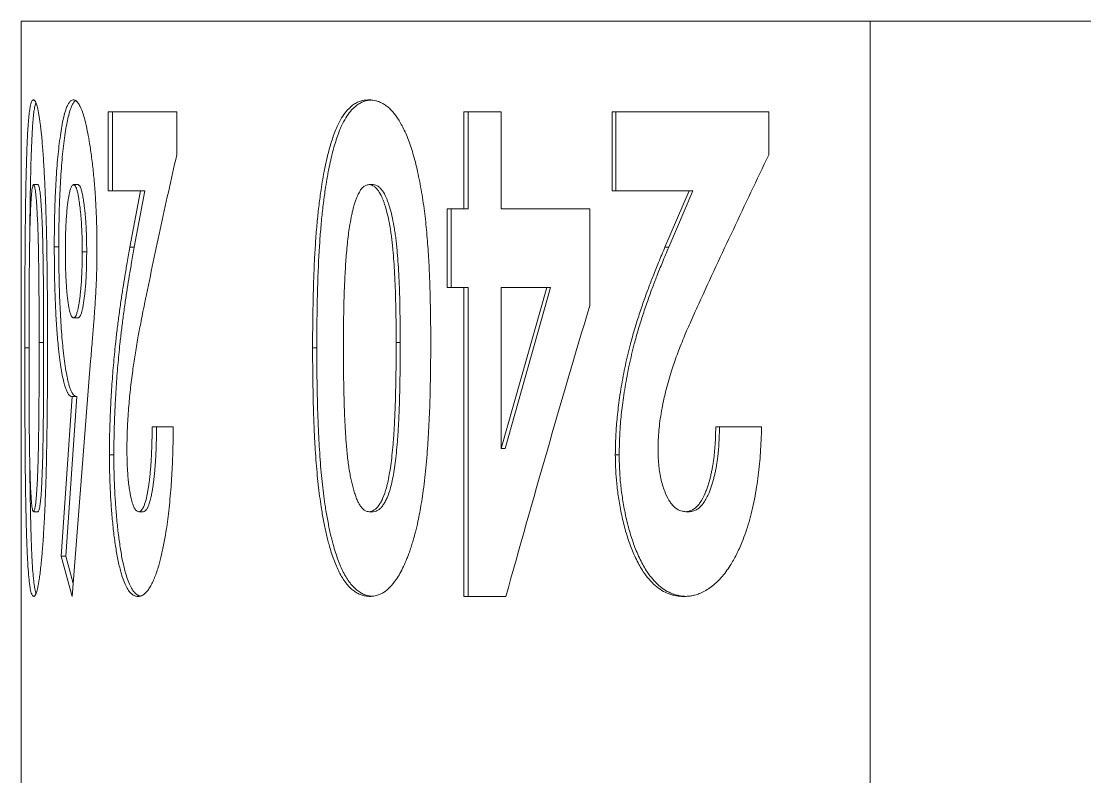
# Model space of a CAD drawing. Header units: inches. Extents: x 0.1 to 10.9, y 0 to 8.5.
# Drawn here: x 0.9872 to 1.2216, y 2.9651 to 3.1317 of the extents above; entities that cross this region are included whole.
import ezdxf

# ---------------------------------------------------------------- set-up
doc = ezdxf.new("R2010")
doc.units = ezdxf.units.IN
doc.header["$MEASUREMENT"] = 0

msp = doc.modelspace()

# ---------------------------------------------------------------- linework, layer by layer
at = {"color": 7, "linetype": 'Continuous', "lineweight": 18}
for p, q in [((0.98723, 3.13171), (0.98723, 2.96171)), ((0.98723, 3.13171), (1.17433, 3.13171)), ((1.17433, 3.13171), (1.17433, 2.89171)), ((1.17433, 3.13171), (1.22686, 3.13171)), ((1.00637, 3.11171), (1.02149, 3.11171)), ((1.00637, 3.09435), (1.00637, 3.11171)), ((1.00734, 3.09435), (1.00734, 3.11171)), ((1.02149, 3.11171), (1.02149, 3.10223)), ((1.0848, 3.11171), (1.09303, 3.11171)), ((1.0848, 3.09034), (1.0848, 3.11171)), ((1.08569, 3.09034), (1.08569, 3.11171)), ((1.09303, 3.11171), (1.09303, 3.09034)), ((1.11744, 3.11171), (1.15197, 3.11171)), ((1.11744, 3.09435), (1.11744, 3.11171)), ((1.11829, 3.09435), (1.11829, 3.11171)), ((1.15197, 3.11171), (1.15197, 3.10223)), ((0.99092, 3.09568), (0.98992, 3.09568)), ((0.99974, 3.09568), (0.99875, 3.09568)), ((1.00637, 3.09435), (1.01347, 3.09435)), ((1.01116, 3.08189), (1.01347, 3.09435)), ((1.01213, 3.08189), (1.01444, 3.09435)), ((1.01347, 3.09435), (1.01444, 3.09435)), ((1.06479, 3.09568), (1.06388, 3.09568)), ((1.11744, 3.09435), (1.13443, 3.09435)), ((1.12909, 3.08189), (1.13443, 3.09435)), ((1.12992, 3.08189), (1.13526, 3.09435)), ((1.13443, 3.09435), (1.13526, 3.09435)), ((1.08111, 3.09034), (1.0848, 3.09034)), ((1.08111, 3.07298), (1.08111, 3.09034)), ((1.082, 3.07298), (1.082, 3.09034)), ((1.0848, 3.09034), (1.08569, 3.09034)), ((1.09303, 3.09034), (1.11251, 3.09034)), ((1.11251, 3.09034), (1.11251, 3.06904)), ((0.9945, 3.08195), (0.99549, 3.08195)), ((1.00165, 3.08089), (1.00066, 3.08089)), ((1.01116, 3.08189), (1.01213, 3.08189)), ((1.12909, 3.08189), (1.12992, 3.08189)), ((1.08111, 3.07298), (1.0848, 3.07298)), ((1.0848, 3.00487), (1.0848, 3.07298)), ((1.0848, 3.07298), (1.08569, 3.07298)), ((1.08569, 3.00487), (1.08569, 3.07298)), ((1.09303, 3.03753), (1.10303, 3.07298)), ((1.09303, 3.07298), (1.10303, 3.07298)), ((1.09303, 3.07298), (1.09303, 3.03753)), ((1.09391, 3.03753), (1.1039, 3.07298)), ((1.10303, 3.07298), (1.1039, 3.07298)), ((0.99975, 3.0663), (0.99876, 3.0663)), ((0.98801, 3.05967), (0.98901, 3.05967)), ((0.99216, 3.06086), (0.99117, 3.06086)), ((1.05143, 3.05967), (1.05235, 3.05967)), ((1.07076, 3.06086), (1.06985, 3.06086)), ((1.00251, 3.05687), (0.99842, 3.00487)), ((0.99605, 3.01374), (0.99846, 3.04894)), ((0.99704, 3.01374), (0.99945, 3.04894)), ((0.99846, 3.04894), (0.99945, 3.04894)), ((1.01608, 3.04226), (1.02074, 3.04226)), ((1.14031, 3.04226), (1.15039, 3.04226)), ((1.00665, 3.03611), (1.00763, 3.03611)), ((1.09303, 3.03753), (1.09391, 3.03753)), ((1.11815, 3.03611), (1.119, 3.03611)), ((0.99092, 3.02357), (0.98992, 3.02357)), ((1.01314, 3.02357), (1.01411, 3.02357)), ((1.06479, 3.02357), (1.06388, 3.02357)), ((1.13368, 3.02357), (1.13451, 3.02357)), ((0.99842, 3.00487), (0.99605, 3.01374)), ((0.99605, 3.01374), (0.99704, 3.01374)), ((0.99864, 3.00772), (0.99704, 3.01374)), ((1.0848, 3.00487), (1.09403, 3.00487))]:
    msp.add_line(p, q, dxfattribs=at)
for points, knots in [([(0.98801, 3.05967), (0.98801, 3.06076), (0.98801, 3.0629), (0.98801, 3.06602), (0.98802, 3.06896), (0.98803, 3.07173), (0.98803, 3.07431), (0.98804, 3.07695), (0.98806, 3.07942), (0.98807, 3.08177), (0.98809, 3.08379), (0.98811, 3.08575), (0.98813, 3.08764), (0.98815, 3.08946), (0.98817, 3.09122), (0.9882, 3.09292), (0.98825, 3.09557), (0.98832, 3.09902), (0.98843, 3.1024), (0.98852, 3.10478), (0.98859, 3.10638), (0.98867, 3.10782), (0.98878, 3.10933), (0.98891, 3.11084), (0.98908, 3.11221), (0.98925, 3.11314), (0.98942, 3.11375), (0.98957, 3.11412), (0.98974, 3.11432), (0.98985, 3.11436), (0.98992, 3.11438)], [0, 0, 0, 0, 0.0465376, 0.0905739, 0.1321174, 0.1711781, 0.2077683, 0.2419027, 0.2835228, 0.3133251, 0.3423054, 0.3704816, 0.3978736, 0.4245026, 0.4503922, 0.4755676, 0.5000565, 0.570396, 0.6348318, 0.6651326, 0.6943251, 0.7225641, 0.7500206, 0.7913594, 0.8327802, 0.8749891, 0.9062768, 0.937498, 0.9646159, 1, 1, 1, 1]), ([(0.98909, 3.08338), (0.98909, 3.08352), (0.98909, 3.08432), (0.98911, 3.08575), (0.98913, 3.08764), (0.98915, 3.08946), (0.98917, 3.09122), (0.9892, 3.09292), (0.98925, 3.09558), (0.98932, 3.09902), (0.98942, 3.1024), (0.98952, 3.10478), (0.98959, 3.10638), (0.98967, 3.10782), (0.98977, 3.10933), (0.9899, 3.11083), (0.99007, 3.11221), (0.99025, 3.11312), (0.99037, 3.11362), (0.99043, 3.11376), (0.99044, 3.11378)], [0, 0, 0, 0, 0.010656, 0.059702, 0.107378, 0.153723, 0.198776, 0.242582, 0.285189, 0.407623, 0.519757, 0.572477, 0.62326, 0.672377, 0.720125, 0.792055, 0.864087, 0.937452, 0.991901, 1, 1, 1, 1]), ([(0.98992, 3.11438), (0.98997, 3.11436), (0.99007, 3.11433), (0.99022, 3.11421), (0.99035, 3.11399), (0.9905, 3.11366), (0.99065, 3.11323), (0.9908, 3.11269), (0.99095, 3.11203), (0.99109, 3.11124), (0.99124, 3.11032), (0.99144, 3.10888), (0.9917, 3.10667), (0.99193, 3.10399), (0.9921, 3.10158), (0.99222, 3.09959), (0.99234, 3.09745), (0.99249, 3.09441), (0.99264, 3.09052), (0.99278, 3.08572), (0.99287, 3.08092), (0.99294, 3.07618), (0.99298, 3.07134), (0.99301, 3.06619), (0.99301, 3.06256), (0.99301, 3.06065)], [0, 0, 0, 0, 0.028897, 0.052591, 0.074811, 0.099698, 0.125015, 0.149375, 0.173921, 0.198789, 0.224112, 0.250014, 0.306592, 0.366303, 0.397755, 0.430442, 0.464484, 0.499988, 0.571905, 0.640997, 0.71119, 0.779587, 0.844888, 0.918338, 1, 1, 1, 1]), ([(0.9945, 3.08195), (0.9945, 3.08271), (0.99451, 3.08414), (0.99453, 3.08613), (0.99456, 3.08806), (0.9946, 3.08996), (0.99466, 3.09191), (0.99475, 3.09412), (0.99488, 3.09658), (0.99506, 3.09926), (0.99528, 3.10181), (0.99554, 3.10424), (0.99583, 3.10651), (0.99615, 3.10856), (0.9965, 3.1103), (0.9968, 3.11147), (0.99704, 3.11222), (0.99721, 3.11268), (0.99738, 3.11309), (0.99756, 3.11344), (0.99782, 3.11387), (0.9982, 3.11424), (0.99852, 3.11433), (0.9987, 3.11438)], [0, 0, 0, 0, 0.047386, 0.089027, 0.125001, 0.168281, 0.209908, 0.250023, 0.312445, 0.374564, 0.436923, 0.50006, 0.565759, 0.628895, 0.690089, 0.750025, 0.77473, 0.799529, 0.82448, 0.84964, 0.875066, 0.931052, 1, 1, 1, 1]), ([(0.99549, 3.08195), (0.99549, 3.08271), (0.9955, 3.08414), (0.99552, 3.08613), (0.99555, 3.08806), (0.99559, 3.08996), (0.99565, 3.09191), (0.99574, 3.09412), (0.99587, 3.09658), (0.99605, 3.09926), (0.99627, 3.10181), (0.99653, 3.10424), (0.99682, 3.10651), (0.99714, 3.10856), (0.99749, 3.1103), (0.99779, 3.11147), (0.99803, 3.11222), (0.9982, 3.11268), (0.99837, 3.11309), (0.99855, 3.11344), (0.99881, 3.11386), (0.99904, 3.11413), (0.99922, 3.11419), (0.99925, 3.1142)], [0, 0, 0, 0, 0.050311, 0.094503, 0.132659, 0.178623, 0.222797, 0.265332, 0.331588, 0.397504, 0.463656, 0.530613, 0.600319, 0.667286, 0.732174, 0.795707, 0.821919, 0.84822, 0.874672, 0.901336, 0.928273, 0.987636, 1, 1, 1, 1]), ([(0.9987, 3.11438), (0.9988, 3.11436), (0.99897, 3.11433), (0.99922, 3.11424), (0.99946, 3.11405), (0.99979, 3.11365), (1.00021, 3.11297), (1.0007, 3.11182), (1.00115, 3.11036), (1.00158, 3.1086), (1.002, 3.10651), (1.00243, 3.10392), (1.00285, 3.10087), (1.00323, 3.09736), (1.00351, 3.09398), (1.0037, 3.09079), (1.00382, 3.08793), (1.00389, 3.08492), (1.0039, 3.08291), (1.00391, 3.08181)], [0, 0, 0, 0, 0.03689, 0.065021, 0.093156, 0.124143, 0.189127, 0.250015, 0.309084, 0.36996, 0.43339, 0.500036, 0.585071, 0.668019, 0.750005, 0.812016, 0.875014, 0.931606, 1, 1, 1, 1]), ([(1.05143, 3.05967), (1.05143, 3.06076), (1.05144, 3.0629), (1.05147, 3.06602), (1.05152, 3.06896), (1.05158, 3.07173), (1.05165, 3.07431), (1.05175, 3.07695), (1.05186, 3.07942), (1.052, 3.08177), (1.05214, 3.08379), (1.05229, 3.08575), (1.05246, 3.08764), (1.05264, 3.08946), (1.05284, 3.09122), (1.05306, 3.09292), (1.05344, 3.09557), (1.05403, 3.09902), (1.05479, 3.1024), (1.05546, 3.10478), (1.05598, 3.10638), (1.05653, 3.10782), (1.05722, 3.10933), (1.05806, 3.11084), (1.05912, 3.11221), (1.06015, 3.11314), (1.06112, 3.11375), (1.06198, 3.11412), (1.06288, 3.11432), (1.0635, 3.11436), (1.06384, 3.11438)], [0, 0, 0, 0, 0.0465376, 0.0905739, 0.1321174, 0.1711781, 0.2077683, 0.2419027, 0.2835228, 0.3133251, 0.3423054, 0.3704816, 0.3978736, 0.4245026, 0.4503922, 0.4755676, 0.5000565, 0.570396, 0.6348318, 0.6651326, 0.6943251, 0.7225641, 0.7500206, 0.7913594, 0.8327802, 0.8749891, 0.9062768, 0.937498, 0.9646159, 1, 1, 1, 1]), ([(1.05235, 3.05967), (1.05236, 3.06076), (1.05237, 3.0629), (1.0524, 3.06602), (1.05244, 3.06896), (1.0525, 3.07173), (1.05257, 3.07431), (1.05267, 3.07695), (1.05279, 3.07943), (1.05292, 3.08177), (1.05306, 3.08379), (1.05321, 3.08575), (1.05338, 3.08764), (1.05357, 3.08946), (1.05377, 3.09122), (1.05398, 3.09292), (1.05436, 3.09558), (1.05495, 3.09902), (1.05571, 3.1024), (1.05638, 3.10478), (1.0569, 3.10638), (1.05745, 3.10782), (1.05813, 3.10933), (1.05898, 3.11084), (1.06003, 3.11221), (1.06106, 3.11314), (1.06204, 3.11375), (1.06289, 3.11412), (1.06365, 3.11429), (1.06412, 3.11432), (1.06432, 3.11434)], [0, 0, 0, 0, 0.047254, 0.091965, 0.134141, 0.173792, 0.210932, 0.245574, 0.287831, 0.318091, 0.347513, 0.376118, 0.403923, 0.430952, 0.457228, 0.482776, 0.507625, 0.57903, 0.644428, 0.675175, 0.704793, 0.733439, 0.761286, 0.803236, 0.845247, 0.888034, 0.91979, 0.95142, 0.978933, 1, 1, 1, 1]), ([(1.06384, 3.11438), (1.06412, 3.11436), (1.06463, 3.11433), (1.06536, 3.11421), (1.06605, 3.11399), (1.06676, 3.11366), (1.06747, 3.11323), (1.06818, 3.11269), (1.06886, 3.11203), (1.06953, 3.11124), (1.07018, 3.11032), (1.07108, 3.10888), (1.07217, 3.10667), (1.07313, 3.10399), (1.07384, 3.10158), (1.07435, 3.09959), (1.07482, 3.09745), (1.07541, 3.09441), (1.07603, 3.09052), (1.07657, 3.08572), (1.07693, 3.08092), (1.07719, 3.07618), (1.07735, 3.07134), (1.07745, 3.06619), (1.07747, 3.06256), (1.07748, 3.06065)], [0, 0, 0, 0, 0.028897, 0.052591, 0.074811, 0.099698, 0.125015, 0.149375, 0.173921, 0.198789, 0.224112, 0.250014, 0.306592, 0.366303, 0.397755, 0.430442, 0.464484, 0.499988, 0.571905, 0.640997, 0.71119, 0.779587, 0.844888, 0.918338, 1, 1, 1, 1]), ([(0.98992, 3.09568), (0.98988, 3.09565), (0.9898, 3.09558), (0.98968, 3.0952), (0.98957, 3.09452), (0.98949, 3.09371), (0.98942, 3.09288), (0.98937, 3.09211), (0.98933, 3.09131), (0.98929, 3.09047), (0.98925, 3.08956), (0.98923, 3.08889), (0.98922, 3.08852)], [0, 0, 0, 0, 0.135658, 0.249725, 0.37002, 0.499666, 0.579699, 0.66288, 0.749831, 0.81862, 0.901953, 1, 1, 1, 1]), ([(0.99117, 3.06086), (0.99117, 3.06199), (0.99116, 3.06416), (0.99116, 3.06725), (0.99114, 3.07016), (0.99112, 3.07304), (0.9911, 3.07593), (0.99106, 3.07871), (0.99102, 3.08096), (0.99098, 3.08273), (0.99095, 3.08407), (0.99091, 3.08534), (0.99085, 3.08694), (0.99077, 3.08879), (0.99068, 3.09042), (0.9906, 3.09154), (0.99055, 3.09223), (0.99046, 3.09323), (0.99036, 3.09418), (0.99023, 3.09493), (0.99014, 3.09534), (0.99003, 3.09559), (0.98996, 3.09565), (0.98992, 3.09568)], [0, 0, 0, 0, 0.082825, 0.157982, 0.225492, 0.29505, 0.368488, 0.436824, 0.500172, 0.535094, 0.568819, 0.60141, 0.63294, 0.693116, 0.750092, 0.773076, 0.795086, 0.816203, 0.875059, 0.90604, 0.935711, 0.965464, 1, 1, 1, 1]), ([(0.99216, 3.06086), (0.99216, 3.06199), (0.99216, 3.06416), (0.99215, 3.06725), (0.99214, 3.07016), (0.99212, 3.07304), (0.99209, 3.07593), (0.99205, 3.07871), (0.99201, 3.08096), (0.99198, 3.08273), (0.99194, 3.08407), (0.9919, 3.08534), (0.99185, 3.08694), (0.99177, 3.08879), (0.99167, 3.09042), (0.9916, 3.09154), (0.99155, 3.09223), (0.99146, 3.09323), (0.99135, 3.09418), (0.99123, 3.09493), (0.99113, 3.09534), (0.99103, 3.09559), (0.99096, 3.09565), (0.99092, 3.09568)], [0, 0, 0, 0, 0.082846, 0.158023, 0.225551, 0.295126, 0.368583, 0.436935, 0.500297, 0.535226, 0.568957, 0.601553, 0.633087, 0.693265, 0.750237, 0.773218, 0.795222, 0.816332, 0.87516, 0.906121, 0.935768, 0.965495, 1, 1, 1, 1]), ([(0.99875, 3.09568), (0.99867, 3.09564), (0.99853, 3.09557), (0.99834, 3.09538), (0.9982, 3.09509), (0.99807, 3.09475), (0.99793, 3.09427), (0.99779, 3.09364), (0.99758, 3.0925), (0.99739, 3.09105), (0.99723, 3.08931), (0.99712, 3.08773), (0.99704, 3.08628), (0.997, 3.08495), (0.99697, 3.08374), (0.99695, 3.08237), (0.99694, 3.0814), (0.99694, 3.08089)], [0, 0, 0, 0, 0.0727, 0.125012, 0.165621, 0.207184, 0.25008, 0.30903, 0.369899, 0.500034, 0.580504, 0.663469, 0.750041, 0.801258, 0.859846, 0.926039, 1, 1, 1, 1]), ([(1.00066, 3.08089), (1.00065, 3.08185), (1.00064, 3.08356), (1.00057, 3.08567), (1.00049, 3.08719), (1.0004, 3.08838), (1.0003, 3.08952), (1.00016, 3.09076), (0.99999, 3.09203), (0.99979, 3.09326), (0.99958, 3.09421), (0.99937, 3.0949), (0.9992, 3.09529), (0.99905, 3.09548), (0.99891, 3.0956), (0.99881, 3.09565), (0.99875, 3.09568)], [0, 0, 0, 0, 0.14142, 0.24986, 0.312495, 0.374773, 0.43712, 0.499965, 0.588151, 0.671019, 0.750007, 0.813914, 0.87499, 0.907758, 0.949373, 1, 1, 1, 1]), ([(1.00165, 3.08089), (1.00164, 3.08185), (1.00162, 3.08356), (1.00156, 3.08567), (1.00147, 3.08719), (1.00138, 3.08838), (1.00128, 3.08952), (1.00115, 3.09076), (1.00098, 3.09203), (1.00077, 3.09326), (1.00056, 3.09421), (1.00036, 3.0949), (1.00019, 3.09529), (1.00004, 3.09548), (0.9999, 3.0956), (0.99979, 3.09565), (0.99974, 3.09568)], [0, 0, 0, 0, 0.141485, 0.249972, 0.312629, 0.374925, 0.437287, 0.50014, 0.588329, 0.671188, 0.750154, 0.814034, 0.875076, 0.907822, 0.949408, 1, 1, 1, 1]), ([(1.06388, 3.09568), (1.06364, 3.09565), (1.0632, 3.09558), (1.06257, 3.0952), (1.062, 3.09452), (1.06154, 3.09371), (1.06116, 3.09288), (1.06087, 3.09211), (1.06062, 3.09131), (1.06039, 3.09047), (1.06017, 3.08956), (1.06003, 3.08889), (1.05995, 3.08852)], [0, 0, 0, 0, 0.135658, 0.249725, 0.37002, 0.499666, 0.579699, 0.66288, 0.749831, 0.81862, 0.901953, 1, 1, 1, 1]), ([(1.06985, 3.06086), (1.06985, 3.06199), (1.06984, 3.06416), (1.0698, 3.06725), (1.06974, 3.07016), (1.06965, 3.07304), (1.06953, 3.07593), (1.06936, 3.07871), (1.06918, 3.08096), (1.06901, 3.08273), (1.06885, 3.08407), (1.06867, 3.08534), (1.06841, 3.08694), (1.06804, 3.08879), (1.0676, 3.09042), (1.06725, 3.09154), (1.067, 3.09223), (1.06658, 3.09323), (1.06607, 3.09418), (1.06546, 3.09493), (1.06497, 3.09534), (1.06444, 3.09559), (1.06407, 3.09565), (1.06388, 3.09568)], [0, 0, 0, 0, 0.082825, 0.157982, 0.225492, 0.29505, 0.368488, 0.436824, 0.500172, 0.535094, 0.568819, 0.60141, 0.63294, 0.693116, 0.750092, 0.773076, 0.795086, 0.816203, 0.875059, 0.90604, 0.935711, 0.965464, 1, 1, 1, 1]), ([(1.07076, 3.06086), (1.07075, 3.06199), (1.07074, 3.06416), (1.0707, 3.06725), (1.07065, 3.07016), (1.07056, 3.07304), (1.07043, 3.07593), (1.07026, 3.07871), (1.07009, 3.08096), (1.06991, 3.08273), (1.06975, 3.08407), (1.06957, 3.08534), (1.06931, 3.08694), (1.06894, 3.08879), (1.06851, 3.09042), (1.06815, 3.09154), (1.0679, 3.09223), (1.06749, 3.09323), (1.06698, 3.09418), (1.06637, 3.09493), (1.06588, 3.09534), (1.06535, 3.09559), (1.06498, 3.09565), (1.06479, 3.09568)], [0, 0, 0, 0, 0.082846, 0.158023, 0.225551, 0.295126, 0.368583, 0.436935, 0.500297, 0.535226, 0.568957, 0.601553, 0.633087, 0.693265, 0.750237, 0.773218, 0.795222, 0.816332, 0.87516, 0.906121, 0.935768, 0.965495, 1, 1, 1, 1]), ([(0.98922, 3.08852), (0.98919, 3.08782), (0.98915, 3.08656), (0.98911, 3.08461), (0.98907, 3.08268), (0.98904, 3.08067), (0.98902, 3.07862), (0.98899, 3.07652), (0.98898, 3.07441), (0.98896, 3.07226), (0.98895, 3.07007), (0.98894, 3.06771), (0.98894, 3.06518), (0.98893, 3.06248), (0.98893, 3.06062), (0.98893, 3.05967)], [0, 0, 0, 0, 0.07944, 0.141114, 0.211375, 0.283165, 0.35204, 0.424293, 0.499989, 0.569211, 0.644037, 0.724502, 0.810636, 0.902463, 1, 1, 1, 1]), ([(1.05995, 3.08852), (1.05982, 3.08782), (1.05959, 3.08656), (1.0593, 3.08461), (1.05909, 3.08268), (1.0589, 3.08067), (1.05875, 3.07862), (1.05861, 3.07652), (1.0585, 3.07441), (1.05842, 3.07226), (1.05835, 3.07007), (1.05829, 3.06771), (1.05825, 3.06518), (1.05822, 3.06248), (1.05822, 3.06062), (1.05821, 3.05967)], [0, 0, 0, 0, 0.07944, 0.141114, 0.211375, 0.283165, 0.35204, 0.424293, 0.499989, 0.569211, 0.644037, 0.724502, 0.810636, 0.902463, 1, 1, 1, 1]), ([(0.99846, 3.04894), (0.99834, 3.04897), (0.99812, 3.04903), (0.99781, 3.04926), (0.99752, 3.04962), (0.99724, 3.05016), (0.99696, 3.05089), (0.99666, 3.05189), (0.99633, 3.05325), (0.99606, 3.05475), (0.99586, 3.0561), (0.99571, 3.0572), (0.99556, 3.05839), (0.99541, 3.05983), (0.99524, 3.06154), (0.99508, 3.06354), (0.99493, 3.06566), (0.99481, 3.06789), (0.99469, 3.07064), (0.99458, 3.07393), (0.99452, 3.07786), (0.99451, 3.08055), (0.9945, 3.08195)], [0, 0, 0, 0, 0.046802, 0.088382, 0.124947, 0.165315, 0.206885, 0.249949, 0.308387, 0.369047, 0.400463, 0.432711, 0.465871, 0.500015, 0.54854, 0.597545, 0.647298, 0.698052, 0.750049, 0.830123, 0.911253, 1, 1, 1, 1]), ([(0.99945, 3.04894), (0.99933, 3.04897), (0.9991, 3.04903), (0.99879, 3.04926), (0.99851, 3.04962), (0.99823, 3.05016), (0.99795, 3.05089), (0.99764, 3.05189), (0.99732, 3.05325), (0.99705, 3.05475), (0.99685, 3.0561), (0.9967, 3.05721), (0.99655, 3.05839), (0.99638, 3.05998), (0.99619, 3.06202), (0.99599, 3.06459), (0.99583, 3.06733), (0.99568, 3.07048), (0.99557, 3.07397), (0.99551, 3.0779), (0.9955, 3.08055), (0.99549, 3.08195)], [0, 0, 0, 0, 0.046783, 0.088338, 0.12487, 0.165239, 0.206789, 0.249812, 0.308252, 0.368908, 0.400319, 0.432561, 0.465714, 0.499849, 0.560592, 0.622182, 0.685134, 0.749928, 0.832498, 0.911236, 1, 1, 1, 1]), ([(0.99694, 3.08089), (0.99695, 3.07992), (0.99696, 3.0782), (0.99702, 3.07605), (0.9971, 3.07448), (0.99718, 3.07327), (0.99727, 3.07213), (0.99737, 3.07103), (0.9975, 3.07), (0.99768, 3.06875), (0.9979, 3.06772), (0.99815, 3.06697), (0.99831, 3.06662), (0.99846, 3.06645), (0.9986, 3.06636), (0.9987, 3.06632), (0.99876, 3.0663)], [0, 0, 0, 0, 0.140021, 0.2499, 0.315049, 0.378149, 0.439647, 0.500028, 0.565999, 0.629178, 0.749909, 0.814404, 0.874942, 0.907418, 0.94906, 1, 1, 1, 1]), ([(0.99876, 3.0663), (0.99884, 3.06633), (0.99898, 3.06639), (0.99917, 3.06657), (0.99931, 3.06686), (0.99944, 3.0672), (0.99959, 3.06768), (0.99975, 3.06831), (0.99996, 3.06944), (1.00017, 3.07091), (1.00035, 3.07265), (1.00047, 3.0742), (1.00055, 3.0756), (1.0006, 3.07688), (1.00063, 3.07805), (1.00065, 3.07941), (1.00066, 3.08037), (1.00066, 3.08089)], [0, 0, 0, 0, 0.072801, 0.124991, 0.164494, 0.206059, 0.250058, 0.309374, 0.370299, 0.499908, 0.583841, 0.666845, 0.74998, 0.799687, 0.85781, 0.924539, 1, 1, 1, 1]), ([(0.99975, 3.0663), (0.99983, 3.06633), (0.99997, 3.06639), (1.00015, 3.06657), (1.0003, 3.06686), (1.00043, 3.0672), (1.00057, 3.06768), (1.00073, 3.06831), (1.00095, 3.06944), (1.00115, 3.07091), (1.00133, 3.07265), (1.00146, 3.0742), (1.00154, 3.0756), (1.00158, 3.07688), (1.00161, 3.07805), (1.00163, 3.07941), (1.00164, 3.08037), (1.00165, 3.08089)], [0, 0, 0, 0, 0.07275, 0.124905, 0.164385, 0.205929, 0.249909, 0.309206, 0.370119, 0.499728, 0.583675, 0.666702, 0.749867, 0.799595, 0.857744, 0.924503, 1, 1, 1, 1]), ([(1.00391, 3.08181), (1.00391, 3.08097), (1.00389, 3.07943), (1.00386, 3.07732), (1.00381, 3.07541), (1.00374, 3.07355), (1.00364, 3.07156), (1.00352, 3.06965), (1.00337, 3.06738), (1.00315, 3.06459), (1.00286, 3.06092), (1.00263, 3.05829), (1.00251, 3.05687)], [0, 0, 0, 0, 0.095496, 0.176341, 0.24267, 0.31521, 0.394228, 0.478169, 0.543607, 0.669033, 0.821132, 1, 1, 1, 1]), ([(1.00665, 3.03611), (1.00665, 3.03695), (1.00667, 3.0385), (1.0067, 3.04061), (1.00675, 3.04255), (1.00682, 3.04448), (1.00691, 3.04656), (1.00703, 3.04878), (1.00717, 3.05111), (1.00734, 3.05351), (1.00754, 3.05589), (1.00775, 3.05826), (1.00802, 3.06083), (1.00834, 3.06366), (1.00874, 3.06677), (1.00917, 3.06984), (1.00961, 3.07278), (1.01007, 3.07565), (1.01059, 3.07867), (1.01096, 3.08078), (1.01116, 3.08189)], [0, 0, 0, 0, 0.049556, 0.091201, 0.124982, 0.164429, 0.206076, 0.249984, 0.299249, 0.348803, 0.398726, 0.449096, 0.49999, 0.566196, 0.636531, 0.711101, 0.779251, 0.844201, 0.917778, 1, 1, 1, 1]), ([(1.00763, 3.03611), (1.00763, 3.03695), (1.00765, 3.0385), (1.00768, 3.04061), (1.00772, 3.04255), (1.00779, 3.04448), (1.00789, 3.04656), (1.008, 3.04878), (1.00815, 3.05111), (1.00832, 3.05351), (1.00851, 3.05589), (1.00873, 3.05826), (1.00899, 3.06083), (1.00932, 3.06366), (1.00971, 3.06677), (1.01014, 3.06984), (1.01058, 3.07278), (1.01105, 3.07565), (1.01156, 3.07867), (1.01193, 3.08078), (1.01213, 3.08189)], [0, 0, 0, 0, 0.049589, 0.091243, 0.125009, 0.164501, 0.206156, 0.250032, 0.299321, 0.348889, 0.398815, 0.449179, 0.500056, 0.566288, 0.636624, 0.711169, 0.779304, 0.844255, 0.917813, 1, 1, 1, 1]), ([(1.11815, 3.03611), (1.11817, 3.03695), (1.1182, 3.0385), (1.11828, 3.04061), (1.1184, 3.04255), (1.11857, 3.04448), (1.11881, 3.04656), (1.1191, 3.04878), (1.11946, 3.05111), (1.11988, 3.05351), (1.12036, 3.05589), (1.1209, 3.05826), (1.12155, 3.06083), (1.12234, 3.06366), (1.12331, 3.06677), (1.12435, 3.06984), (1.12541, 3.07278), (1.12652, 3.07565), (1.12774, 3.07867), (1.12862, 3.08078), (1.12909, 3.08189)], [0, 0, 0, 0, 0.049556, 0.091201, 0.124982, 0.164429, 0.206076, 0.249984, 0.299249, 0.348803, 0.398726, 0.449096, 0.49999, 0.566196, 0.636531, 0.711101, 0.779251, 0.844201, 0.917778, 1, 1, 1, 1]), ([(1.119, 3.03611), (1.11902, 3.03695), (1.11905, 3.0385), (1.11913, 3.04061), (1.11924, 3.04255), (1.11942, 3.04448), (1.11965, 3.04656), (1.11995, 3.04878), (1.1203, 3.05111), (1.12073, 3.05351), (1.12121, 3.05589), (1.12174, 3.05826), (1.12239, 3.06083), (1.12318, 3.06366), (1.12415, 3.06677), (1.12519, 3.06984), (1.12625, 3.07278), (1.12736, 3.07565), (1.12857, 3.07867), (1.12946, 3.08078), (1.12992, 3.08189)], [0, 0, 0, 0, 0.049589, 0.091243, 0.125009, 0.164501, 0.206156, 0.250032, 0.299321, 0.348889, 0.398815, 0.449179, 0.500056, 0.566288, 0.636624, 0.711169, 0.779304, 0.844255, 0.917813, 1, 1, 1, 1]), ([(1.01439, 3.06941), (1.01424, 3.06866), (1.01396, 3.06726), (1.01357, 3.06526), (1.01324, 3.06352), (1.01292, 3.0618), (1.01262, 3.06004), (1.01231, 3.05817), (1.01203, 3.05639), (1.01177, 3.05454), (1.01151, 3.0526), (1.01127, 3.05053), (1.01106, 3.04845), (1.01088, 3.04632), (1.01072, 3.04416), (1.01061, 3.04203), (1.01054, 3.0398), (1.01052, 3.03828), (1.01051, 3.03742)], [0, 0, 0, 0, 0.07892, 0.148539, 0.208864, 0.259905, 0.325445, 0.387295, 0.445493, 0.500083, 0.564707, 0.627805, 0.689527, 0.750036, 0.814935, 0.87503, 0.929427, 1, 1, 1, 1]), ([(1.13653, 3.06941), (1.13619, 3.06866), (1.13555, 3.06726), (1.13466, 3.06526), (1.13391, 3.06352), (1.13318, 3.0618), (1.13248, 3.06004), (1.13177, 3.05817), (1.13113, 3.05639), (1.13051, 3.05454), (1.12991, 3.0526), (1.12935, 3.05053), (1.12886, 3.04845), (1.12843, 3.04632), (1.12806, 3.04416), (1.12779, 3.04203), (1.12763, 3.0398), (1.12759, 3.03828), (1.12756, 3.03742)], [0, 0, 0, 0, 0.07892, 0.148539, 0.208864, 0.259905, 0.325445, 0.387295, 0.445493, 0.500083, 0.564707, 0.627805, 0.689527, 0.750036, 0.814935, 0.87503, 0.929427, 1, 1, 1, 1]), ([(0.98996, 3.00487), (0.98989, 3.0049), (0.98977, 3.00495), (0.9896, 3.0052), (0.98944, 3.00559), (0.98929, 3.00615), (0.98915, 3.00689), (0.98902, 3.00783), (0.9889, 3.00895), (0.98876, 3.01059), (0.9886, 3.01298), (0.98849, 3.01553), (0.98842, 3.01754), (0.98838, 3.01884), (0.98834, 3.0202), (0.9883, 3.02162), (0.98827, 3.02311), (0.98823, 3.0249), (0.98819, 3.02705), (0.98815, 3.02958), (0.98812, 3.03225), (0.98809, 3.03507), (0.98807, 3.03804), (0.98805, 3.04093), (0.98804, 3.0444), (0.98802, 3.04862), (0.98801, 3.05395), (0.98801, 3.0577), (0.98801, 3.05967)], [0, 0, 0, 0, 0.03374, 0.065711, 0.09606, 0.12496, 0.156476, 0.187654, 0.218745, 0.249999, 0.307006, 0.366885, 0.38771, 0.409027, 0.430874, 0.453283, 0.476286, 0.499913, 0.535578, 0.572783, 0.611616, 0.652155, 0.694467, 0.738613, 0.775048, 0.842007, 0.916969, 1, 1, 1, 1]), ([(0.98893, 3.05967), (0.98893, 3.05793), (0.98893, 3.05463), (0.98895, 3.04993), (0.98897, 3.04572), (0.98899, 3.04201), (0.98902, 3.03915), (0.98905, 3.037), (0.98908, 3.03541), (0.98911, 3.03392), (0.98915, 3.03252), (0.98919, 3.03121), (0.98923, 3.02999), (0.98928, 3.02881), (0.98934, 3.0277), (0.9894, 3.02666), (0.98947, 3.02578), (0.98954, 3.02501), (0.98963, 3.02438), (0.98971, 3.02397), (0.98978, 3.02375), (0.98985, 3.02363), (0.9899, 3.02359), (0.98992, 3.02357)], [0, 0, 0, 0, 0.123256, 0.234784, 0.334673, 0.423046, 0.500081, 0.540709, 0.579534, 0.61664, 0.652123, 0.686094, 0.718677, 0.750014, 0.784444, 0.816569, 0.846661, 0.875049, 0.90679, 0.937528, 0.95502, 0.975803, 1, 1, 1, 1]), ([(0.98992, 3.02357), (0.98997, 3.02361), (0.99004, 3.02368), (0.99015, 3.02392), (0.99025, 3.02436), (0.99035, 3.02497), (0.99045, 3.02574), (0.99057, 3.02694), (0.99068, 3.02851), (0.99078, 3.03043), (0.99086, 3.03226), (0.99092, 3.03432), (0.99098, 3.03661), (0.99102, 3.03859), (0.99105, 3.0402), (0.99106, 3.04137), (0.99108, 3.04261), (0.99109, 3.04391), (0.99111, 3.04527), (0.99112, 3.0467), (0.99113, 3.04818), (0.99115, 3.05095), (0.99116, 3.05518), (0.99117, 3.0589), (0.99117, 3.06086)], [0, 0, 0, 0, 0.035879, 0.064478, 0.093147, 0.124241, 0.155306, 0.186318, 0.249776, 0.291697, 0.337337, 0.387067, 0.44117, 0.49987, 0.525745, 0.552966, 0.581542, 0.611482, 0.642794, 0.675485, 0.70956, 0.745024, 0.865572, 1, 1, 1, 1]), ([(0.99092, 3.02357), (0.99096, 3.02361), (0.99104, 3.02368), (0.99115, 3.02392), (0.99125, 3.02436), (0.99135, 3.02497), (0.99145, 3.02574), (0.99157, 3.02694), (0.99168, 3.02851), (0.99178, 3.03043), (0.99185, 3.03226), (0.99192, 3.03432), (0.99198, 3.03661), (0.99202, 3.03859), (0.99204, 3.0402), (0.99206, 3.04137), (0.99207, 3.04261), (0.99209, 3.04391), (0.9921, 3.04527), (0.99211, 3.0467), (0.99213, 3.04818), (0.99214, 3.05095), (0.99216, 3.05518), (0.99216, 3.0589), (0.99216, 3.06086)], [0, 0, 0, 0, 0.035846, 0.064419, 0.093066, 0.124139, 0.155186, 0.186185, 0.249629, 0.291548, 0.337191, 0.386926, 0.441039, 0.499751, 0.525631, 0.552858, 0.58144, 0.611387, 0.642707, 0.675405, 0.709488, 0.744961, 0.865539, 1, 1, 1, 1]), ([(0.99301, 3.06065), (0.99301, 3.05944), (0.99301, 3.05716), (0.993, 3.05393), (0.99299, 3.05095), (0.99297, 3.04803), (0.99294, 3.04509), (0.9929, 3.04217), (0.99286, 3.03921), (0.9928, 3.03622), (0.99274, 3.03323), (0.99266, 3.03037), (0.99257, 3.02775), (0.99249, 3.02542), (0.9924, 3.02336), (0.99229, 3.02127), (0.99221, 3.01984), (0.99216, 3.01904)], [0, 0, 0, 0, 0.084399, 0.160087, 0.227076, 0.293996, 0.365331, 0.43399, 0.500017, 0.57528, 0.646397, 0.713466, 0.78209, 0.837469, 0.886351, 0.93643, 1, 1, 1, 1]), ([(1.06404, 3.00487), (1.06371, 3.0049), (1.06306, 3.00495), (1.06213, 3.0052), (1.06126, 3.00559), (1.06041, 3.00615), (1.05958, 3.00689), (1.05877, 3.00783), (1.058, 3.00895), (1.05708, 3.01059), (1.05605, 3.01298), (1.05525, 3.01553), (1.05472, 3.01754), (1.05441, 3.01884), (1.05412, 3.0202), (1.05384, 3.02162), (1.05357, 3.02311), (1.05328, 3.0249), (1.05298, 3.02705), (1.05267, 3.02958), (1.0524, 3.03225), (1.05217, 3.03507), (1.05197, 3.03804), (1.05181, 3.04093), (1.05167, 3.0444), (1.05155, 3.04862), (1.05146, 3.05395), (1.05144, 3.0577), (1.05143, 3.05967)], [0, 0, 0, 0, 0.03374, 0.065711, 0.09606, 0.12496, 0.156476, 0.187654, 0.218745, 0.249999, 0.307006, 0.366885, 0.38771, 0.409027, 0.430874, 0.453283, 0.476286, 0.499913, 0.535578, 0.572783, 0.611616, 0.652155, 0.694467, 0.738613, 0.775048, 0.842007, 0.916969, 1, 1, 1, 1]), ([(1.06449, 3.00492), (1.06432, 3.00494), (1.06382, 3.00498), (1.06304, 3.00521), (1.06217, 3.00559), (1.06133, 3.00615), (1.0605, 3.00689), (1.05969, 3.00783), (1.05892, 3.00895), (1.058, 3.01059), (1.05697, 3.01298), (1.05617, 3.01553), (1.05564, 3.01754), (1.05533, 3.01884), (1.05504, 3.0202), (1.05476, 3.02162), (1.0545, 3.02311), (1.0542, 3.0249), (1.0539, 3.02705), (1.05359, 3.02958), (1.05332, 3.03226), (1.05309, 3.03508), (1.05289, 3.03804), (1.05274, 3.04093), (1.05259, 3.04441), (1.05247, 3.04862), (1.05238, 3.05395), (1.05236, 3.0577), (1.05235, 3.05967)], [0, 0, 0, 0, 0.018502, 0.050953, 0.081754, 0.111081, 0.143087, 0.174742, 0.206302, 0.238021, 0.295927, 0.356751, 0.377903, 0.399555, 0.421744, 0.444504, 0.467868, 0.491865, 0.528121, 0.565935, 0.605397, 0.646585, 0.689567, 0.734404, 0.771438, 0.839498, 0.915663, 1, 1, 1, 1]), ([(1.05821, 3.05967), (1.05822, 3.05793), (1.05824, 3.05463), (1.05832, 3.04993), (1.05844, 3.04572), (1.05861, 3.04201), (1.05879, 3.03915), (1.05898, 3.037), (1.05915, 3.03541), (1.05934, 3.03392), (1.05956, 3.03252), (1.0598, 3.03121), (1.06006, 3.02999), (1.06035, 3.02881), (1.06068, 3.0277), (1.06104, 3.02666), (1.06142, 3.02578), (1.06183, 3.02501), (1.06229, 3.02438), (1.06272, 3.02397), (1.06311, 3.02375), (1.06347, 3.02363), (1.06374, 3.02359), (1.06388, 3.02357)], [0, 0, 0, 0, 0.123256, 0.234784, 0.334673, 0.423046, 0.500081, 0.540709, 0.579534, 0.61664, 0.652123, 0.686094, 0.718677, 0.750014, 0.784444, 0.816569, 0.846661, 0.875049, 0.90679, 0.937528, 0.95502, 0.975803, 1, 1, 1, 1]), ([(1.06388, 3.02357), (1.06409, 3.02361), (1.06448, 3.02368), (1.06504, 3.02392), (1.06555, 3.02436), (1.06604, 3.02497), (1.06652, 3.02574), (1.0671, 3.02694), (1.06764, 3.02851), (1.06809, 3.03043), (1.06844, 3.03226), (1.06874, 3.03432), (1.06901, 3.03661), (1.06919, 3.03859), (1.06931, 3.0402), (1.06939, 3.04137), (1.06946, 3.04261), (1.06952, 3.04391), (1.06958, 3.04527), (1.06964, 3.0467), (1.06968, 3.04818), (1.06976, 3.05095), (1.06983, 3.05518), (1.06985, 3.0589), (1.06985, 3.06086)], [0, 0, 0, 0, 0.035879, 0.064478, 0.093147, 0.124241, 0.155306, 0.186318, 0.249776, 0.291697, 0.337337, 0.387067, 0.44117, 0.49987, 0.525745, 0.552966, 0.581542, 0.611482, 0.642794, 0.675485, 0.70956, 0.745024, 0.865572, 1, 1, 1, 1]), ([(1.06479, 3.02357), (1.065, 3.02361), (1.06539, 3.02368), (1.06595, 3.02392), (1.06646, 3.02436), (1.06695, 3.02497), (1.06743, 3.02574), (1.06801, 3.02694), (1.06854, 3.02851), (1.069, 3.03043), (1.06934, 3.03226), (1.06965, 3.03432), (1.06991, 3.03661), (1.07009, 3.03859), (1.07021, 3.0402), (1.07029, 3.04137), (1.07036, 3.04261), (1.07043, 3.04391), (1.07048, 3.04527), (1.07054, 3.0467), (1.07059, 3.04818), (1.07066, 3.05095), (1.07074, 3.05518), (1.07075, 3.0589), (1.07076, 3.06086)], [0, 0, 0, 0, 0.035846, 0.064419, 0.093066, 0.124139, 0.155186, 0.186185, 0.249629, 0.291548, 0.337191, 0.386926, 0.441039, 0.499751, 0.525631, 0.552858, 0.58144, 0.611387, 0.642707, 0.675405, 0.709488, 0.744961, 0.865539, 1, 1, 1, 1]), ([(1.07748, 3.06065), (1.07747, 3.05944), (1.07746, 3.05716), (1.07742, 3.05393), (1.07737, 3.05095), (1.0773, 3.04803), (1.07719, 3.04509), (1.07705, 3.04217), (1.07688, 3.03921), (1.07667, 3.03622), (1.0764, 3.03323), (1.0761, 3.03037), (1.07576, 3.02775), (1.07541, 3.02542), (1.07506, 3.02336), (1.07462, 3.02127), (1.07429, 3.01984), (1.0741, 3.01904)], [0, 0, 0, 0, 0.084399, 0.160087, 0.227076, 0.293996, 0.365331, 0.43399, 0.500017, 0.57528, 0.646397, 0.713466, 0.78209, 0.837469, 0.886351, 0.93643, 1, 1, 1, 1]), ([(1.02074, 3.04226), (1.02072, 3.04125), (1.02069, 3.03936), (1.02062, 3.03664), (1.02053, 3.03406), (1.0204, 3.03154), (1.02023, 3.02894), (1.02001, 3.02634), (1.01975, 3.02376), (1.01945, 3.02133), (1.01911, 3.01904), (1.01869, 3.01661), (1.01817, 3.01413), (1.01761, 3.01195), (1.01709, 3.01029), (1.01663, 3.00903), (1.01614, 3.00792), (1.01563, 3.00696), (1.0151, 3.00617), (1.0146, 3.00562), (1.01414, 3.00525), (1.01375, 3.00502), (1.01334, 3.00492), (1.01307, 3.00489), (1.01291, 3.00487)], [0, 0, 0, 0, 0.056727, 0.106199, 0.153268, 0.202289, 0.250018, 0.303116, 0.354433, 0.404191, 0.452633, 0.500023, 0.565699, 0.628683, 0.669597, 0.70995, 0.750019, 0.791927, 0.833477, 0.87499, 0.907281, 0.937495, 0.963538, 1, 1, 1, 1]), ([(1.01314, 3.02357), (1.01328, 3.02361), (1.01353, 3.02368), (1.01385, 3.02402), (1.01411, 3.02447), (1.01432, 3.02496), (1.01465, 3.02594), (1.01494, 3.02716), (1.01518, 3.02853), (1.01532, 3.02945), (1.01545, 3.03038), (1.01556, 3.03129), (1.01565, 3.0322), (1.01573, 3.03314), (1.01581, 3.03412), (1.01587, 3.03515), (1.01594, 3.03639), (1.016, 3.03796), (1.01605, 3.03998), (1.01607, 3.04146), (1.01608, 3.04226)], [0, 0, 0, 0, 0.067505, 0.126922, 0.165767, 0.206042, 0.248272, 0.367336, 0.409738, 0.453817, 0.499757, 0.538438, 0.578211, 0.619167, 0.661388, 0.704948, 0.749916, 0.817662, 0.900967, 1, 1, 1, 1]), ([(1.01411, 3.02357), (1.01425, 3.02361), (1.0145, 3.02368), (1.01486, 3.02406), (1.01519, 3.02469), (1.0155, 3.02555), (1.01577, 3.02659), (1.01599, 3.02761), (1.01616, 3.02858), (1.0163, 3.02948), (1.01642, 3.03039), (1.01652, 3.0313), (1.01661, 3.0322), (1.0167, 3.03314), (1.01677, 3.03413), (1.01684, 3.03515), (1.01691, 3.03639), (1.01697, 3.03797), (1.01702, 3.03999), (1.01704, 3.04146), (1.01705, 3.04226)], [0, 0, 0, 0, 0.067462, 0.126818, 0.185633, 0.248001, 0.310327, 0.370428, 0.41201, 0.455021, 0.49963, 0.538353, 0.578156, 0.619127, 0.661349, 0.704898, 0.74984, 0.81766, 0.90099, 1, 1, 1, 1]), ([(1.15039, 3.04226), (1.15036, 3.04125), (1.1503, 3.03936), (1.15015, 3.03664), (1.14994, 3.03406), (1.14967, 3.03154), (1.1493, 3.02894), (1.14884, 3.02634), (1.14828, 3.02376), (1.14764, 3.02133), (1.14692, 3.01904), (1.14601, 3.01661), (1.14489, 3.01413), (1.14367, 3.01195), (1.14253, 3.01029), (1.14152, 3.00903), (1.14044, 3.00792), (1.1393, 3.00696), (1.13812, 3.00617), (1.13699, 3.00562), (1.13596, 3.00525), (1.13508, 3.00502), (1.13415, 3.00492), (1.13352, 3.00489), (1.13316, 3.00487)], [0, 0, 0, 0, 0.056727, 0.106199, 0.153268, 0.202289, 0.250018, 0.303116, 0.354433, 0.404191, 0.452633, 0.500023, 0.565699, 0.628683, 0.669597, 0.70995, 0.750019, 0.791927, 0.833477, 0.87499, 0.907281, 0.937495, 0.963538, 1, 1, 1, 1]), ([(1.13368, 3.02357), (1.13399, 3.02361), (1.13457, 3.02368), (1.13531, 3.02402), (1.13589, 3.02447), (1.13637, 3.02496), (1.13712, 3.02594), (1.13776, 3.02716), (1.13831, 3.02853), (1.13862, 3.02945), (1.1389, 3.03038), (1.13914, 3.03129), (1.13934, 3.0322), (1.13952, 3.03314), (1.13969, 3.03412), (1.13984, 3.03515), (1.13999, 3.03639), (1.14013, 3.03796), (1.14024, 3.03998), (1.14028, 3.04146), (1.14031, 3.04226)], [0, 0, 0, 0, 0.067505, 0.126922, 0.165767, 0.206042, 0.248272, 0.367336, 0.409738, 0.453817, 0.499757, 0.538438, 0.578211, 0.619167, 0.661388, 0.704948, 0.749916, 0.817662, 0.900967, 1, 1, 1, 1]), ([(1.13451, 3.02357), (1.13482, 3.02361), (1.13539, 3.02368), (1.13622, 3.02406), (1.13697, 3.02469), (1.13766, 3.02555), (1.13828, 3.02659), (1.13876, 3.02761), (1.13914, 3.02858), (1.13945, 3.02948), (1.13972, 3.03039), (1.13996, 3.0313), (1.14016, 3.0322), (1.14035, 3.03314), (1.14051, 3.03413), (1.14066, 3.03515), (1.14081, 3.03639), (1.14095, 3.03797), (1.14106, 3.03999), (1.1411, 3.04146), (1.14113, 3.04226)], [0, 0, 0, 0, 0.067462, 0.126818, 0.185633, 0.248001, 0.310327, 0.370428, 0.41201, 0.455021, 0.49963, 0.538353, 0.578156, 0.619127, 0.661349, 0.704898, 0.74984, 0.81766, 0.90099, 1, 1, 1, 1]), ([(1.01291, 3.00487), (1.0128, 3.00489), (1.01258, 3.00492), (1.01227, 3.00501), (1.012, 3.00513), (1.01175, 3.00526), (1.01137, 3.00557), (1.01086, 3.00617), (1.01024, 3.00724), (1.00967, 3.00862), (1.0092, 3.01011), (1.00883, 3.0116), (1.00852, 3.01302), (1.00815, 3.015), (1.00775, 3.01763), (1.00736, 3.02102), (1.00711, 3.02396), (1.00695, 3.0263), (1.00686, 3.02793), (1.00678, 3.02954), (1.00673, 3.03104), (1.00669, 3.03256), (1.00666, 3.03422), (1.00665, 3.03544), (1.00665, 3.03611)], [0, 0, 0, 0, 0.030209, 0.057785, 0.082749, 0.105129, 0.124966, 0.188445, 0.249933, 0.310828, 0.372215, 0.41386, 0.45636, 0.499946, 0.58096, 0.663336, 0.748123, 0.785454, 0.822303, 0.857756, 0.891888, 0.920932, 0.956955, 1, 1, 1, 1]), ([(1.01346, 3.00496), (1.01338, 3.00498), (1.01322, 3.00502), (1.01297, 3.00513), (1.01272, 3.00526), (1.01234, 3.00557), (1.01183, 3.00617), (1.01121, 3.00724), (1.01064, 3.00862), (1.01018, 3.01011), (1.0098, 3.0116), (1.00949, 3.01302), (1.00913, 3.015), (1.00873, 3.01764), (1.00834, 3.02103), (1.00809, 3.02397), (1.00793, 3.02631), (1.00783, 3.02795), (1.00776, 3.02957), (1.0077, 3.03107), (1.00766, 3.03258), (1.00764, 3.03423), (1.00763, 3.03545), (1.00763, 3.03611)], [0, 0, 0, 0, 0.020993, 0.046914, 0.07015, 0.090741, 0.156685, 0.220516, 0.283784, 0.347557, 0.390819, 0.434966, 0.48024, 0.564532, 0.650223, 0.738408, 0.77723, 0.815625, 0.852729, 0.88862, 0.918272, 0.955384, 1, 1, 1, 1]), ([(1.01051, 3.03742), (1.01052, 3.03694), (1.01052, 3.03601), (1.01055, 3.03471), (1.01059, 3.03356), (1.01066, 3.0323), (1.01077, 3.03091), (1.01093, 3.02941), (1.01117, 3.02777), (1.01144, 3.0264), (1.01175, 3.02535), (1.01195, 3.02481), (1.01212, 3.02444), (1.01226, 3.0242), (1.0124, 3.024), (1.01258, 3.0238), (1.01282, 3.02366), (1.01302, 3.0236), (1.01314, 3.02357)], [0, 0, 0, 0, 0.073929, 0.140114, 0.198716, 0.249966, 0.336464, 0.419419, 0.49998, 0.629566, 0.690492, 0.749871, 0.781842, 0.813245, 0.844232, 0.874965, 0.927107, 1, 1, 1, 1]), ([(1.13316, 3.00487), (1.1329, 3.00489), (1.1324, 3.00492), (1.13169, 3.00501), (1.13104, 3.00513), (1.13047, 3.00526), (1.12958, 3.00557), (1.12839, 3.00617), (1.12692, 3.00724), (1.12556, 3.00862), (1.12444, 3.01011), (1.12352, 3.0116), (1.12278, 3.01302), (1.12188, 3.015), (1.1209, 3.01763), (1.11993, 3.02102), (1.11931, 3.02396), (1.11892, 3.0263), (1.11868, 3.02793), (1.11849, 3.02954), (1.11835, 3.03104), (1.11825, 3.03256), (1.11819, 3.03422), (1.11817, 3.03544), (1.11815, 3.03611)], [0, 0, 0, 0, 0.0302091, 0.0577849, 0.0827487, 0.1051292, 0.1249664, 0.1884447, 0.2499332, 0.3108283, 0.3722154, 0.4138603, 0.4563599, 0.4999463, 0.5809596, 0.6633355, 0.7481231, 0.7854541, 0.8223033, 0.8577563, 0.891888, 0.9209324, 0.956955, 1, 1, 1, 1]), ([(1.13363, 3.0049), (1.13349, 3.00491), (1.13311, 3.00494), (1.13252, 3.00501), (1.13188, 3.00513), (1.1313, 3.00526), (1.13042, 3.00557), (1.12922, 3.00617), (1.12776, 3.00724), (1.1264, 3.00862), (1.12528, 3.01011), (1.12436, 3.0116), (1.12362, 3.01302), (1.12272, 3.015), (1.12174, 3.01764), (1.12078, 3.02103), (1.12015, 3.02397), (1.11976, 3.02631), (1.11952, 3.02795), (1.11933, 3.02957), (1.11919, 3.03107), (1.1191, 3.03258), (1.11904, 3.03423), (1.11901, 3.03545), (1.119, 3.03611)], [0, 0, 0, 0, 0.016676, 0.044622, 0.069918, 0.092592, 0.112687, 0.177039, 0.239329, 0.30107, 0.363305, 0.405522, 0.448603, 0.492785, 0.575042, 0.658666, 0.744721, 0.782606, 0.820075, 0.856283, 0.891308, 0.920244, 0.95646, 1, 1, 1, 1]), ([(1.12756, 3.03742), (1.12757, 3.03694), (1.12759, 3.03601), (1.12766, 3.03471), (1.12775, 3.03356), (1.12791, 3.0323), (1.12817, 3.03091), (1.12854, 3.02941), (1.12911, 3.02777), (1.12976, 3.0264), (1.13046, 3.02535), (1.13093, 3.02481), (1.13134, 3.02444), (1.13166, 3.0242), (1.13198, 3.024), (1.13238, 3.0238), (1.13295, 3.02366), (1.13341, 3.0236), (1.13368, 3.02357)], [0, 0, 0, 0, 0.073929, 0.140114, 0.198716, 0.249966, 0.336464, 0.419419, 0.49998, 0.629566, 0.690492, 0.749871, 0.781842, 0.813245, 0.844232, 0.874965, 0.927107, 1, 1, 1, 1]), ([(0.99048, 3.00553), (0.99046, 3.00556), (0.9904, 3.00571), (0.99029, 3.00616), (0.99015, 3.00689), (0.99002, 3.00783), (0.9899, 3.00895), (0.98975, 3.01059), (0.9896, 3.01298), (0.98949, 3.01553), (0.98942, 3.01754), (0.98937, 3.01884), (0.98934, 3.0202), (0.9893, 3.02162), (0.98927, 3.02311), (0.98923, 3.0249), (0.98919, 3.02705), (0.98915, 3.02958), (0.98912, 3.03218), (0.9891, 3.03395), (0.9891, 3.03482)], [0, 0, 0, 0, 0.01358, 0.065089, 0.121301, 0.176899, 0.232329, 0.288038, 0.389743, 0.496569, 0.53372, 0.571749, 0.61072, 0.650696, 0.691731, 0.733877, 0.797555, 0.86397, 0.933279, 1, 1, 1, 1]), ([(0.99216, 3.01904), (0.99213, 3.01856), (0.99207, 3.01764), (0.99197, 3.01635), (0.99188, 3.01518), (0.9918, 3.01415), (0.99169, 3.0129), (0.99154, 3.01148), (0.99136, 3.00993), (0.99113, 3.00834), (0.99087, 3.00685), (0.99063, 3.00596), (0.99048, 3.00553), (0.9904, 3.00535), (0.99033, 3.0052), (0.99023, 3.00506), (0.99011, 3.00495), (0.99001, 3.0049), (0.98996, 3.00487)], [0, 0, 0, 0, 0.059088, 0.113581, 0.163524, 0.208977, 0.250015, 0.335612, 0.418721, 0.500025, 0.625799, 0.749891, 0.781355, 0.812658, 0.843842, 0.87495, 0.926989, 1, 1, 1, 1]), ([(1.0741, 3.01904), (1.07397, 3.01856), (1.07371, 3.01764), (1.07332, 3.01635), (1.07295, 3.01518), (1.07259, 3.01415), (1.07212, 3.0129), (1.07149, 3.01148), (1.0707, 3.00993), (1.0697, 3.00834), (1.06849, 3.00685), (1.0674, 3.00596), (1.06666, 3.00553), (1.06629, 3.00535), (1.06592, 3.0052), (1.06546, 3.00506), (1.06483, 3.00495), (1.06433, 3.0049), (1.06404, 3.00487)], [0, 0, 0, 0, 0.059088, 0.113581, 0.163524, 0.208977, 0.250015, 0.335612, 0.418721, 0.500025, 0.625799, 0.749891, 0.781355, 0.812658, 0.843842, 0.87495, 0.926989, 1, 1, 1, 1])]:
    msp.add_open_spline(points, degree=3, knots=knots, dxfattribs=at)
for points in [[(1.02149, 3.10223), (1.02025, 3.09676), (1.01779, 3.08582), (1.01553, 3.07488), (1.01439, 3.06941)], [(1.15197, 3.10223), (1.14935, 3.09676), (1.14412, 3.08582), (1.13906, 3.07488), (1.13653, 3.06941)], [(1.11251, 3.06904), (1.10935, 3.05834), (1.10302, 3.03695), (1.09703, 3.01556), (1.09403, 3.00487)]]:
    msp.add_open_spline(points, degree=3, dxfattribs=at)

doc.saveas('drawing.dxf')
